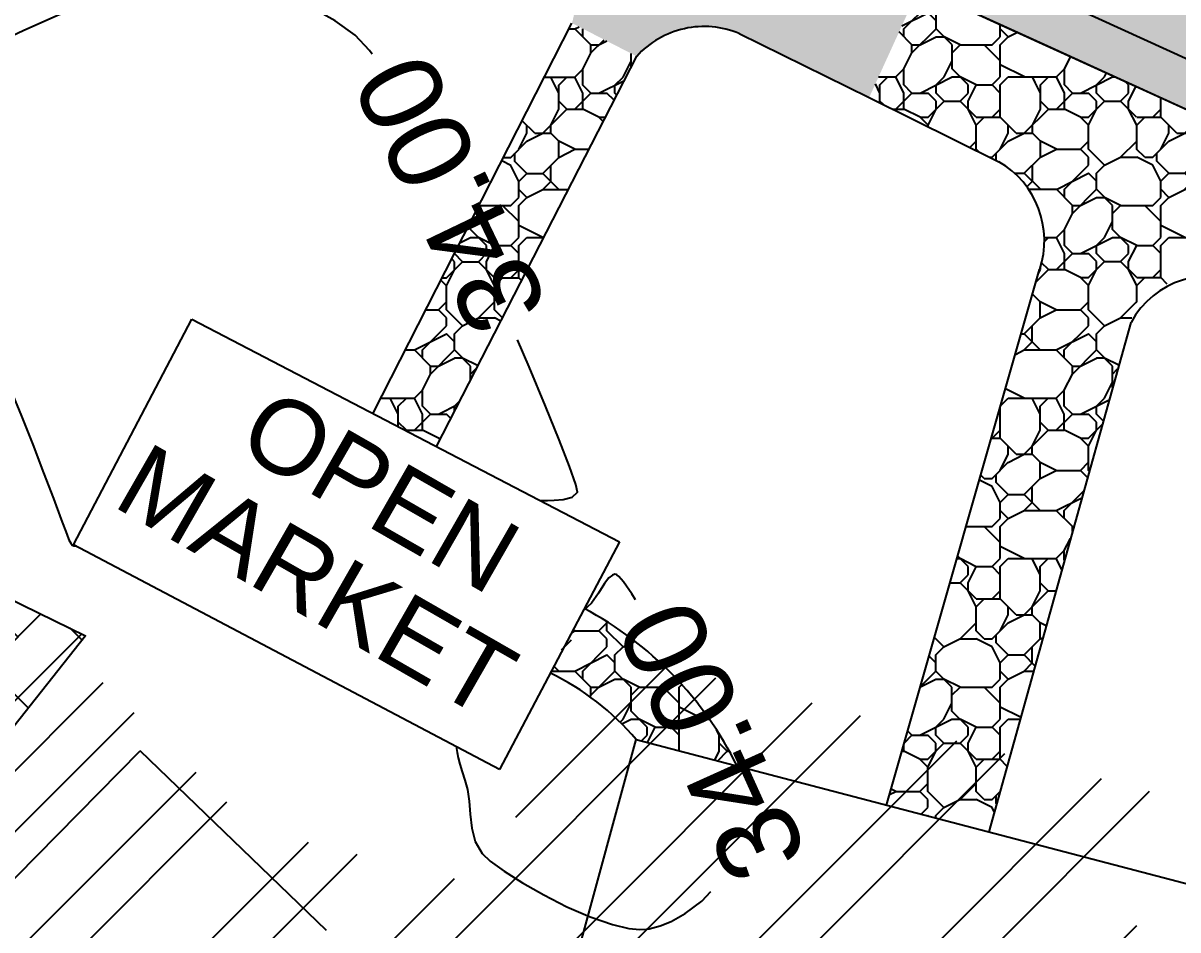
# Model space of a CAD drawing. Header units: millimetres. Extents: x 648844 to 649530, y 1246379 to 1246752.
# Drawn here: x 649150.7 to 649201.1, y 1246571.7 to 1246611.2 of the extents above; entities that cross this region are included whole.
import ezdxf

# ---------------------------------------------------------------- set-up
doc = ezdxf.new("R2010")
doc.units = ezdxf.units.MM
doc.header["$LTSCALE"] = 20
doc.header["$MEASUREMENT"] = 0
doc.layers.get('0').update_dxf_attribs({"linetype": 'CONTINUOUS'})
for name, color, linetype in [('acera', 8, 'CONTINUOUS'), ('BOULEVARD', 3, 'CONTINUOUS'), ('CASAS', 4, 'CONTINUOUS'), ('CONT-MNR2', 9, 'CONTINUOUS'), ('P30', 2, 'CONTINUOUS'), ('TEXTO', 3, 'CONTINUOUS')]:
    doc.layers.add(name, color=color, linetype=linetype)
doc.styles.add('MINIMO', font='arial.ttf', dxfattribs={"height": 3.6})
pattern_1 = [(0, (2687.656, -252.1344), (7, 7), [2.1, -2.45, 0.35, -2.1]), (0, (2690.456, -250.7344), (7, 7), [0.35, -1.75, 1.4, -3.5]), (0, (2691.506, -250.3844), (7, 7), [0.35, -6.65]), (0, (2688.356, -250.0344), (7, 7), [1.4, -5.6]), (0, (2687.656, -249.3344), (7, 7), [0.7, -6.3]), (0, (2692.556, -248.6344), (7, 7), [0.7, -0.35, 0.35, -5.6]), (0, (2689.756, -248.2844), (7, 7), [1.05, -5.95]), (0, (2688.006, -247.5844), (7, 7), [0.7, -6.3]), (0, (2690.806, -246.8844), (7, 7), [0.35, -2.1, 1.05, -3.5]), (0, (2689.406, -246.5344), (7, 7), [0.7, -6.3]), (0, (2691.856, -246.1844), (7, 7), [0.7, -6.3]), (0, (2690.456, -245.8344), (7, 7), [0.7, -6.3]), (0, (2693.256, -245.4844), (7, 7), [0.7, -6.3]), (90, (2687.306, -252.1344), (-7, 7), [1.4, -0.35, 0.7, -2.8, 1.4, -0.35]), (90, (2687.656, -247.5844), (-7, 7), [0.35, -6.65]), (90, (2688.706, -249.6844), (-7, 7), [0.7, -1.4, 0.35, -4.55]), (90, (2689.056, -248.6344), (-7, 7), [0.7, -1.4, 1.05, -3.85]), (90, (2690.106, -250.3844), (-7, 7), [0.35, -3.5, 0.7, -0.35, 0.7, -1.4]), (90, (2690.456, -251.0844), (-7, 7), [0.35, -6.65]), (90, (2691.156, -248.9844), (-7, 7), [0.35, -0.35, 1.05, -5.25]), (90, (2691.506, -250.0344), (-7, 7), [0.7, -2.8, 0.35, -0.35, 0.35, -2.45]), (90, (2692.206, -251.7844), (-7, 7), [1.05, -5.95]), (90, (2692.906, -246.5344), (-7, 7), [0.35, -0.35, 0.35, -5.95]), (90, (2693.256, -248.2844), (-7, 7), [1.05, -5.95]), (90, (2694.131, -248.8094), (-7, 7), [0.35, -6.65]), (45, (2689.756, -252.1344), (8e-16, 7), [0.49497, -9.404524937]), (45, (2689.056, -245.4844), (8e-16, 7), [0.49497, -1.48491, 1.48491, -6.434704937]), (45, (2689.756, -246.5344), (8e-16, 7), [0.98994, -2.4748738, 0.49497, -5.939711137]), (45, (2691.156, -246.8844), (8e-16, 7), [0.98994, -3.464825, 0.49497, -4.949759937]), (45, (2688.356, -250.0344), (8e-16, 7), [0.49497, -9.404524937]), (45, (2690.106, -250.0344), (8e-16, 7), [1.484924, -8.414570937]), (45, (2691.506, -249.3344), (8e-16, 7), [0.49497, -2.969848, 0.49497, -5.939706937]), (45, (2692.556, -248.6344), (8e-16, 7), [0.98994, -8.909554937]), (45, (2693.956, -248.6344), (8e-16, 7), [0.98994, -8.909554937]), (45, (2693.956, -250.7344), (8e-16, 7), [0.49497, -9.404524937]), (45, (2693.256, -247.2344), (8e-16, 7), [0.49497, -9.404524937]), (45, (2692.556, -246.1844), (8e-16, 7), [0.49497, -9.404524937]), (45, (2693.956, -245.4844), (8e-16, 7), [0.49497, -9.404524937]), (45, (2687.306, -245.4844), (8e-16, 7), [0.49497, -9.404524937]), (45, (2690.806, -248.2844), (8e-16, 7), [0.49497, -9.404524937]), (45, (2691.506, -245.4844), (8e-16, 7), [0.49497, -3.464825, 0.49497, -5.444729937]), (45, (2688.356, -249.3344), (8e-16, 7), [0.98994, -8.909554937]), (45, (2688.356, -247.5844), (8e-16, 7), [1.48491, -8.414584937]), (135, (2687.656, -249.3344), (-7, 8e-16), [0.74249, -9.157004937]), (135, (2691.506, -249.6844), (-7, 8e-16), [0.49497, -9.404524937]), (135, (2693.606, -248.6344), (-7, 8e-16), [0.49497, -9.404524937]), (135, (2691.156, -247.2344), (-7, 8e-16), [0.49497, -9.404524937]), (135, (2691.506, -246.1844), (-7, 8e-16), [0.49497, -9.404524937]), (135, (2690.456, -245.8344), (-7, 8e-16), [0.49497, -9.404524937]), (135, (2691.856, -246.1844), (-7, 8e-16), [0.49497, -9.404524937]), (135, (2687.656, -250.3844), (-7, 8e-16), [0.49497, -9.404524937]), (135, (2689.056, -247.9344), (-7, 8e-16), [0.49497, -9.404524937]), (135, (2689.056, -250.0344), (-7, 8e-16), [0.98994, -8.909554937]), (135, (2690.456, -250.7344), (-7, 8e-16), [0.98994, -8.909554937]), (135, (2693.256, -246.8844), (-7, 8e-16), [0.98994, -8.909554937]), (135, (2691.156, -248.6344), (-7, 8e-16), [0.49497, -9.404524937]), (135, (2692.206, -250.7344), (-7, 8e-16), [0.98994, -5.939696, 0.49497, -2.474888937]), (135, (2688.006, -247.5844), (-7, 8e-16), [0.98994, -1.9798989, 0.98994, -5.939716037]), (135, (2687.306, -251.4344), (-7, 8e-16), [0.9898, -2.4752, 0.9898, -2.4752, 0.4949, -2.474594937]), (26.56505118, (2689.7562, -250.0344), (7, 4e-10), [1.5652, -0.7826, 0.7826, -12.522075839]), (26.56505118, (2690.8062, -245.8344), (7, 4e-10), [1.5652, -14.08727584]), (26.56505118, (2690.8062, -250.7344), (7, 4e-10), [0.7826, -14.86987584]), (26.56505118, (2687.6562, -250.3844), (7, 4e-10), [0.7826, -14.86987584]), (26.56505118, (2689.0562, -248.6344), (7, 4e-10), [0.7826, -14.86987584]), (26.56505118, (2687.6562, -247.9344), (7, 4e-10), [0.7826, -14.86987584]), (63.43494882, (2688.7062, -247.2344), (4e-10, 7), [0.7826, -14.86987584]), (63.43494882, (2691.1562, -247.2344), (4e-10, 7), [0.7826, -14.86987584]), (63.43494882, (2691.8562, -252.1344), (4e-10, 7), [0.7826, -14.86987584]), (63.43494882, (2687.3062, -248.2844), (4e-10, 7), [0.7826, -14.86987584]), (63.43494882, (2690.1062, -251.7844), (4e-10, 7), [0.7826, -5.4782, 0.7826, -8.609075839]), (116.56505118, (2689.0562, -245.8344), (-4e-10, 7), [0.7826, -14.86987584]), (116.56505118, (2693.2562, -247.2344), (-4e-10, 7), [0.7826, -14.86987584]), (116.56505118, (2690.1062, -245.8344), (-4e-10, 7), [0.7826, -14.86987584]), (116.56505118, (2687.3062, -249.6844), (-4e-10, 7), [0.7826, -14.86987584]), (153.43494882, (2692.5562, -250.7344), (-7, 4e-10), [0.7826, -14.86987584]), (153.43494882, (2693.9562, -248.9844), (-7, 4e-10), [0.7826, -14.86987584]), (153.43494882, (2689.7562, -248.2844), (-7, 4e-10), [0.7826, -14.86987584]), (153.43494882, (2690.8062, -246.8844), (-7, 4e-10), [0.7826, -14.86987584]), (153.43494882, (2693.2562, -245.4844), (-7, 4e-10), [0.7826, -14.86987584]), (153.43494882, (2688.3562, -252.1344), (-7, 4e-10), [1.1739, -14.47857584])]

# ---------------------------------------------------------------- blocks, each defined once
blk = doc.blocks.new('*U3730')
at = {"layer": 'CONT-MNR2', "elevation": 34, "flags": 128}
for points in [[(646478.607, 1246862), (646478.493, 1246862.165), (646477.871, 1246862.829), (646476.99, 1246863.453), (646476.075, 1246863.959), (646475.126, 1246864.357), (646474.144, 1246864.653), (646473.13, 1246864.856), (646472.084, 1246864.973), (646471.008, 1246865.011), (646469.901, 1246864.98), (646468.765, 1246864.886), (646467.692, 1246864.673), (646466.398, 1246864.266), (646464.951, 1246863.707), (646463.416, 1246863.038), (646461.861, 1246862.302), (646460.352, 1246861.542), (646458.956, 1246860.801), (646457.74, 1246860.12), (646456.77, 1246859.543), (646456.216, 1246859.185), (646455.952, 1246858.991), (646455.857, 1246858.902), (646455.835, 1246858.871), (646455.803, 1246858.797), (646455.764, 1246858.644), (646455.758, 1246858.406), (646455.83, 1246858.071), (646456.003, 1246857.628), (646456.211, 1246857.165), (646456.403, 1246856.807), (646456.724, 1246856.298), (646457.144, 1246855.677), (646457.63, 1246854.98), (646458.152, 1246854.248), (646458.678, 1246853.517), (646459.176, 1246852.827), (646459.635, 1246852.221), (646460.066, 1246851.694), (646460.476, 1246851.213), (646460.872, 1246850.743), (646461.261, 1246850.25), (646461.648, 1246849.7), (646462.041, 1246849.058), (646462.399, 1246848.349), (646462.832, 1246847.37), (646463.31, 1246846.215), (646463.802, 1246844.977), (646464.277, 1246843.749), (646464.703, 1246842.626), (646465.05, 1246841.701), (646465.286, 1246841.067), (646465.38, 1246840.818), (646465.463, 1246840.678), (646465.522, 1246840.591), (646465.595, 1246840.554), (646465.666, 1246840.556)], [(646485.954, 1246842.529), (646486.052, 1246842.531), (646486.252, 1246842.534), (646486.553, 1246842.544), (646486.934, 1246842.579), (646487.328, 1246842.687), (646487.563, 1246842.899), (646487.491, 1246843.229), (646487.218, 1246844.012), (646486.769, 1246845.177), (646486.172, 1246846.653), (646485.453, 1246848.369), (646484.945, 1246849.544)]]:
    blk.add_lwpolyline(points, dxfattribs=at)
at = {"layer": 'CONT-MNR2', "color": 3, "insert": (646482.034, 1246855.896, 34), "char_height": 3.6, "attachment_point": 5, "rotation": 115.6511, "style": 'MINIMO'}
blk.add_mtext('{34.00}', dxfattribs=at)
blk = doc.blocks.new('*U3731')
at = {"layer": 'CONT-MNR2', "elevation": 34, "flags": 128}
for points in [[(646490.092, 1246838.201), (646489.929, 1246838.461), (646489.566, 1246838.984), (646489.37, 1246839.223), (646489.281, 1246839.301), (646489.25, 1246839.314), (646489.194, 1246839.316), (646489.087, 1246839.286), (646488.935, 1246839.168), (646488.739, 1246838.909), (646488.482, 1246838.492), (646488.182, 1246838.065), (646487.809, 1246837.728)], [(646482.267, 1246831.805), (646482.281, 1246831.716), (646482.31, 1246831.547), (646482.36, 1246831.315), (646482.435, 1246831.033), (646482.539, 1246830.696), (646482.649, 1246830.342), (646482.76, 1246829.931), (646482.836, 1246829.429), (646482.879, 1246828.853), (646482.949, 1246828.251), (646483.103, 1246827.666), (646483.401, 1246827.144), (646483.761, 1246826.811), (646484.367, 1246826.369), (646485.163, 1246825.862), (646486.091, 1246825.332), (646487.093, 1246824.823), (646488.112, 1246824.378), (646489.09, 1246824.04), (646489.804, 1246823.877), (646490.28, 1246823.831), (646490.563, 1246823.843), (646490.692, 1246823.862), (646490.853, 1246823.896), (646491.174, 1246823.988), (646491.651, 1246824.178), (646492.268, 1246824.52), (646492.988, 1246825.068), (646493.388, 1246825.481)]]:
    blk.add_lwpolyline(points, dxfattribs=at)
at = {"layer": 'CONT-MNR2', "color": 3, "insert": (646493.449, 1246832.052, 34), "char_height": 3.6, "attachment_point": 5, "rotation": 114.2941, "style": 'MINIMO'}
blk.add_mtext('{34.00}', dxfattribs=at)

msp = doc.modelspace()

# ---------------------------------------------------------------- hatches: boundary and pattern name
h = msp.add_hatch()
h.set_pattern_fill('ANSI38', color=3, scale=15, style=0)
h.set_pattern_definition([(45, (-526.4316, -3378.3679), (-1.3258252147, 1.3258252147), []), (135, (-526.4316, -3378.3679), (-3.9774756442, 1.3258252147), [4.6875, -2.8125])])
h.paths.add_polyline_path([(649074.645, 1246583.564), (649094.243, 1246613.456), (649153.413, 1246584.501), (649133.486, 1246559.317), (649131.764, 1246538.992), (649068.283, 1246574.182)])
h.paths.add_polyline_path([(649079.063, 1246573.737), (649108.559, 1246573.737), (649108.559, 1246579.229), (649079.063, 1246579.229)], flags=24)
h = msp.add_hatch()
h.set_pattern_fill('ANSI32', color=6, scale=15, style=0)
h.set_pattern_definition([(45, (-529.555, -3373.943), (-3.977475644, 3.977475644), []), (45, (-526.9034, -3373.943), (-3.977475644, 3.977475644), [])])
h.paths.add_polyline_path([(649171.327, 1246573.472), (649160.805, 1246576.08), (649152.677, 1246583.909), (649134.641, 1246565.627), (649160.21, 1246540.921), (649192.576, 1246532.896), (649226.748, 1246542.762), (649219.331, 1246567.384), (649208.487, 1246564.259), (649197.963, 1246566.868), (649200.742, 1246577.48), (649174.313, 1246584.402)])
h.paths.add_polyline_path([(649166.484, 1246552.692), (649195.989, 1246552.692), (649195.989, 1246558.209), (649166.484, 1246558.209)], flags=24)
at = {"layer": 'acera', "true_color": 0xffe8d1}
h = msp.add_hatch(dxfattribs=at)
h.set_pattern_fill('PETRA11', color=254, scale=7, style=0, pattern_type=2)
h.set_pattern_definition(pattern_1)
h.paths.add_polyline_path([(649183.631, 1246615.957), (649179.533, 1246610.977, -0.154779), (649181.928, 1246610.765), (649187.59, 1246607.969), (649189.783, 1246612.775)])
h.paths.add_polyline_path([(649183.631, 1246615.957), (649177.469, 1246619.146), (649174.531, 1246613.468, -0.171801), (649174.628, 1246611.22), (649177.454, 1246609.771, -0.154779), (649179.533, 1246610.977)])
h.paths.add_polyline_path([(649166.064, 1246625.039), (649163.171, 1246620.027), (649173.04, 1246615.154, -0.171801), (649174.531, 1246613.468), (649177.469, 1246619.146)])
h.paths.add_polyline_path([(649151.984, 1246632.263), (649151.984, 1246628.71), (649156.368, 1246626.671), (649159.434, 1246628.441)])
h.paths.add_polyline_path([(649151.984, 1246628.71), (649151.984, 1246625.157, -0.096589), (649153.302, 1246624.9), (649156.368, 1246626.671)])
h.paths.add_polyline_path([(649159.434, 1246628.441), (649153.302, 1246624.9), (649163.171, 1246620.027), (649166.064, 1246625.039)])
h.paths.add_polyline_path([(649135.198, 1246646.601, -0.076952), (649132.27, 1246650.371), (649125.433, 1246646.575), (649144.453, 1246629.446, -0.355653), (649145.859, 1246624.269), (649148.37, 1246622.567), (649149.127, 1246623.684, -0.242707), (649151.984, 1246625.157), (649151.984, 1246632.263), (649150.445, 1246633.053, -0.070806), (649146.855, 1246635.591)])
h.paths.add_polyline_path([(649123.568, 1246669.26, -0.076304), (649122.273, 1246673.813), (649121.82, 1246677.427, 0.30467), (649118.598, 1246681.128), (649114.921, 1246682.575), (649114.921, 1246670.832), (649125.433, 1246646.575), (649132.27, 1246650.371, -0.019327), (649131.726, 1246651.446)])
h = msp.add_hatch(dxfattribs=at)
h.set_pattern_fill('PETRA11', color=254, scale=7, style=0, pattern_type=2)
h.set_pattern_definition(pattern_1)
edge = h.paths.add_edge_path()
edge.add_line((649189.794, 1246612.769), (649195.525, 1246610.154))
edge.add_line((649193.253, 1246605.173), (649195.525, 1246610.154))
edge.add_line((649187.59, 1246607.969), (649193.253, 1246605.173))
edge.add_line((649187.59, 1246607.969), (649189.782, 1246612.774))
h = msp.add_hatch(dxfattribs=at)
h.set_pattern_fill('PETRA11', color=254, scale=7, style=0, pattern_type=2)
h.set_pattern_definition(pattern_1)
edge = h.paths.add_edge_path()
edge.add_line((649195.525, 1246610.154), (649202.31, 1246607.059))
edge.add_line((649202.31, 1246607.059), (649204.159, 1246599.787))
edge.add_arc((649202.31, 1246595.343), 4.813, 67.4168, 129.5787)
edge.add_line((649199.244, 1246599.053), (649195.03, 1246600.473))
edge.add_arc((649191.258, 1246601.732), 3.977, 341.5445, 419.8932)
edge.add_line((649193.253, 1246605.173), (649195.525, 1246610.154))
at = {"layer": 'BOULEVARD'}
h = msp.add_hatch(dxfattribs=at)
h.set_pattern_fill('AR-SAND', color=52, scale=2, style=0)
h.set_pattern_definition([(37.5, (2687.3062, -252.1344), (-0.125986716, 3.853647538), [0, -3.04, 0, -3.4, 0, -3.25]), (7.5, (2687.306, -252.1344), (3.53955341, 5.64429213), [0, -1.64, 0, -2.74, 0, -1.05]), (327.5, (2684.8462, -252.1344), (6.2282837235, 0.011318107), [0, -1, 0, -3.6, 0, -4.7]), (317.5, (2684.846, -252.1344), (6.01225321, 1.75535113), [0, -0.5, 0, -2.36, 0, -2.7])])
h.paths.add_polyline_path([(649079.188, 1246707.917), (649061.829, 1246705.394), (649102.965, 1246689.356), (649124.632, 1246689.276, -0.99815), (649126.432, 1246689.273, -0.271808), (649125.971, 1246688.487), (649127.106, 1246686.453), (649126.781, 1246689.049, 0.30467), (649119.898, 1246696.956)])
h.paths.add_polyline_path([(649187.055, 1246627.732, -0.811707), (649185.331, 1246628.095, -0.156233), (649185.499, 1246628.617), (649170.206, 1246639.533), (649152.728, 1246648.502, -0.070806), (649150.289, 1246650.226), (649138.632, 1246661.236, -0.096422), (649136.272, 1246664.528), (649128.114, 1246682.342, -0.076304), (649127.234, 1246685.436), (649127.106, 1246686.453), (649125.971, 1246688.487, -0.573794), (649124.632, 1246689.276), (649102.965, 1246689.356), (649119.118, 1246683.059, -0.30467), (649123.804, 1246677.676), (649124.257, 1246674.063, 0.076304), (649125.387, 1246670.093), (649133.545, 1246652.279, 0.096422), (649136.572, 1246648.055), (649148.229, 1246637.045, 0.070806), (649151.358, 1246634.832), (649168.87, 1246625.847), (649190.669, 1246614.568), (649208.474, 1246606.446, 0.066602), (649211.925, 1246605.397), (649234.574, 1246601.696, 0.033209), (649236.37, 1246601.524), (649255.522, 1246600.965, -0.079988), (649257.521, 1246600.583), (649263.981, 1246598.236, 0.121776), (649268.085, 1246597.799), (649280.824, 1246599.546, 0.188278), (649286.288, 1246602.591), (649287.892, 1246604.534), (649227.95, 1246610.063, -0.955037), (649226.154, 1246610.146, -0.103931), (649226.23, 1246610.508)])
h.paths.add_polyline_path([(649317.791, 1246619.424), (649315.874, 1246618.488, -0.341414), (649309.167, 1246619.873), (649305.68, 1246623.936, 0.12513), (649303.906, 1246625.183), (649301.674, 1246626.033, 0.194606), (649298.374, 1246625.965), (649290.437, 1246622.561, 0.11946), (649288.777, 1246621.319), (649283.974, 1246615.501, -0.188278), (649280.417, 1246613.518), (649267.678, 1246611.771, -0.121776), (649265.005, 1246612.056), (649258.545, 1246614.403, 0.079988), (649255.61, 1246614.964), (649236.457, 1246615.523, -0.033209), (649235.057, 1246615.657), (649212.409, 1246619.358, -0.066602), (649209.719, 1246620.175), (649191.981, 1246628.267), (649170.244, 1246639.514), (649170.206, 1246639.533), (649185.499, 1246628.617, -0.729756), (649187.131, 1246628.095, -0.103931), (649187.055, 1246627.732), (649226.23, 1246610.508, -0.811707), (649227.954, 1246610.146, -0.022999), (649227.95, 1246610.063), (649287.892, 1246604.534), (649291.091, 1246608.409, -0.11946), (649291.619, 1246608.804), (649299.557, 1246612.208, -0.194606), (649300.606, 1246612.23), (649302.839, 1246611.38, -0.12513), (649303.404, 1246610.983), (649306.89, 1246606.92, 0.341414), (649317.191, 1246604.792), (649320.025, 1246606.176)])
h.paths.add_polyline_path([(649347.663, 1246622.693), (649335.302, 1246624.663, 0.098628), (649331.633, 1246624.522), (649325.955, 1246623.161, 0.054854), (649324.02, 1246622.466), (649317.791, 1246619.424), (649320.025, 1246606.176), (649325.336, 1246608.771, -0.054854), (649326.654, 1246609.244), (649332.332, 1246610.604, -0.098628), (649334.83, 1246610.701), (649350.119, 1246608.571), (649349.924, 1246609.284)])
edge = h.paths.add_edge_path()
edge.add_line((649068.503, 1246711.403), (649120.056, 1246697.522))
edge.add_arc((649117.456, 1246687.866), 10, 7.1525, 74.9301, ccw=False)
edge.add_line((649127.378, 1246689.111), (649127.832, 1246685.497))
edge.add_arc((649137.754, 1246686.742), 10, 187.1525, 204.6062)
edge.add_line((649128.662, 1246682.579), (649136.82, 1246664.765))
edge.add_arc((649145.912, 1246668.929), 10, 204.6062, 226.6364)
edge.add_line((649139.046, 1246661.659), (649150.703, 1246650.649))
edge.add_arc((649157.569, 1246657.919), 10, 226.6364, 242.837)
edge.add_line((649153.004, 1246649.022), (649170.521, 1246640.034))
edge.add_line((649170.521, 1246640.034), (649192.246, 1246628.793))
edge.add_line((649192.246, 1246628.793), (649209.97, 1246620.708))
edge.add_arc((649214.121, 1246629.806), 10, 245.4782, 260.7197)
edge.add_line((649212.508, 1246619.936), (649235.156, 1246616.236))
edge.add_arc((649236.769, 1246626.105), 10, 260.7197, 268.3279)
edge.add_line((649236.477, 1246616.109), (649255.629, 1246615.55))
edge.add_arc((649255.338, 1246605.554), 10, 70.035, 88.3279, ccw=False)
edge.add_line((649258.752, 1246614.953), (649265.212, 1246612.606))
edge.add_arc((649266.919, 1246617.306), 5, 250.035, 277.8072)
edge.add_line((649267.599, 1246612.352), (649280.337, 1246614.099))
edge.add_arc((649279.658, 1246619.053), 5, 277.8072, 320.4581)
edge.add_line((649283.514, 1246615.869), (649288.317, 1246621.687))
edge.add_arc((649292.173, 1246618.504), 5, 113.2091, 140.4581, ccw=False)
edge.add_line((649290.202, 1246623.099), (649298.14, 1246626.503))
edge.add_arc((649300.111, 1246621.908), 5, 69.1593, 113.2091, ccw=False)
edge.add_line((649301.89, 1246626.581), (649304.122, 1246625.731))
edge.add_arc((649302.343, 1246621.058), 5, 40.6299, 69.1593, ccw=False)
edge.add_line((649306.138, 1246624.314), (649309.624, 1246620.251))
edge.add_arc((649313.419, 1246623.506), 5, 220.6299, 296.0323)
edge.add_line((649315.613, 1246619.014), (649323.759, 1246622.992))
edge.add_arc((649328.147, 1246614.007), 10, 103.4732, 116.0323, ccw=False)
edge.add_line((649325.818, 1246623.732), (649331.495, 1246625.092))
edge.add_arc((649333.825, 1246615.367), 10, 80.9423, 103.4732, ccw=False)
edge.add_line((649335.399, 1246625.242), (649347.56, 1246623.304))
edge.add_line((649347.56, 1246623.304), (649346.507, 1246629.547))
edge.add_line((649346.507, 1246629.547), (649333.196, 1246631.669))
edge.add_line((649333.196, 1246631.669), (649322.707, 1246629.156))
edge.add_line((649322.707, 1246629.156), (649313.674, 1246624.744))
edge.add_line((649313.674, 1246624.744), (649308.87, 1246630.343))
edge.add_line((649308.87, 1246630.343), (649299.865, 1246633.771))
edge.add_line((649299.865, 1246633.771), (649285.387, 1246627.563))
edge.add_line((649285.387, 1246627.563), (649279.135, 1246619.99))
edge.add_line((649279.135, 1246619.99), (649267.028, 1246618.33))
edge.add_line((649267.028, 1246618.33), (649258.379, 1246621.472))
edge.add_line((649258.379, 1246621.472), (649236.386, 1246622.114))
edge.add_line((649236.386, 1246622.114), (649212.947, 1246625.944))
edge.add_line((649212.947, 1246625.944), (649194.871, 1246634.19))
edge.add_line((649194.871, 1246634.19), (649173.269, 1246645.367))
edge.add_line((649173.269, 1246645.367), (649155.236, 1246654.62))
edge.add_line((649155.236, 1246654.62), (649142.599, 1246666.555))
edge.add_line((649142.599, 1246666.555), (649133.861, 1246685.635))
edge.add_line((649133.861, 1246685.635), (649131.993, 1246700.521))
edge.add_line((649131.993, 1246700.521), (649108.677, 1246706.799))
edge.add_line((649108.677, 1246706.799), (649082.058, 1246713.373))
edge.add_line((649082.058, 1246713.373), (649068.503, 1246711.403))
h.paths.add_polyline_path([(649223.804, 1246612.02), (649231.856, 1246611.897), (649231.947, 1246617.874), (649223.896, 1246617.997)], flags=24)
h.paths.add_polyline_path([(649118.748, 1246690.348), (649126.798, 1246690.224), (649126.89, 1246696.197), (649118.839, 1246696.321)], flags=24)
h = msp.add_hatch(color=8, dxfattribs=at)
h.set_gradient(color1=(114, 113, 110), color2=(175, 174, 172), one_color=1, tint=0.68, name='INVSPHERICAL')
edge = h.paths.add_edge_path()
edge.add_line((649350.119, 1246608.571), (649334.83, 1246610.701))
edge.add_arc((649333.823, 1246604.38), 6.4, 80.9423, 103.4732)
edge.add_line((649332.332, 1246610.604), (649326.654, 1246609.244))
edge.add_arc((649328.145, 1246603.02), 6.4, 103.4732, 116.0323)
edge.add_line((649325.336, 1246608.771), (649317.191, 1246604.792))
edge.add_arc((649313.417, 1246612.52), 8.6, 220.6299, 296.0323, ccw=False)
edge.add_line((649306.89, 1246606.92), (649303.404, 1246610.983))
edge.add_arc((649302.341, 1246610.071), 1.4, 40.6299, 69.1593)
edge.add_line((649302.839, 1246611.38), (649300.606, 1246612.23))
edge.add_arc((649300.108, 1246610.921), 1.4, 69.1593, 113.2091)
edge.add_line((649299.557, 1246612.208), (649291.619, 1246608.804))
edge.add_arc((649292.171, 1246607.517), 1.4, 113.2091, 140.4581)
edge.add_line((649291.091, 1246608.409), (649286.288, 1246602.591))
edge.add_arc((649279.656, 1246608.066), 8.6, 277.8072, 320.4581, ccw=False)
edge.add_line((649280.824, 1246599.546), (649268.085, 1246597.799))
edge.add_arc((649266.917, 1246606.319), 8.6, 250.035, 277.8072, ccw=False)
edge.add_line((649263.981, 1246598.236), (649257.521, 1246600.583))
edge.add_arc((649255.335, 1246594.568), 6.4, 70.035, 88.3279)
edge.add_line((649255.522, 1246600.965), (649236.37, 1246601.524))
edge.add_arc((649236.767, 1246615.118), 13.6, 260.7197, 268.3279, ccw=False)
edge.add_line((649234.574, 1246601.696), (649211.925, 1246605.397))
edge.add_arc((649214.118, 1246618.819), 13.6, 245.4782, 260.7197, ccw=False)
edge.add_line((649208.474, 1246606.446), (649190.669, 1246614.568))
edge.add_line((649190.669, 1246614.568), (649168.87, 1246625.847))
edge.add_line((649168.87, 1246625.847), (649151.358, 1246634.832))
edge.add_arc((649157.567, 1246646.933), 13.6, 226.6364, 242.837, ccw=False)
edge.add_line((649148.229, 1246637.045), (649136.572, 1246648.055))
edge.add_arc((649145.91, 1246657.942), 13.6, 204.6062, 226.6364, ccw=False)
edge.add_line((649133.545, 1246652.279), (649125.387, 1246670.093))
edge.add_arc((649137.752, 1246675.756), 13.6, 187.1525, 204.6062, ccw=False)
edge.add_line((649124.257, 1246674.063), (649123.804, 1246677.676))
edge.add_arc((649117.454, 1246676.879), 6.4, 7.1525, 74.9301)
edge.add_line((649119.118, 1246683.059), (649061.829, 1246705.394))
edge.add_line((649061.829, 1246705.394), (649060.183, 1246704.127))
edge.add_line((649060.183, 1246704.127), (649118.598, 1246681.128))
edge.add_arc((649117.454, 1246676.879), 4.4, 7.1525, 74.9301, ccw=False)
edge.add_line((649121.82, 1246677.427), (649122.273, 1246673.813))
edge.add_arc((649137.752, 1246675.756), 15.6, 187.1525, 204.6062)
edge.add_line((649123.568, 1246669.26), (649131.726, 1246651.446))
edge.add_arc((649145.91, 1246657.942), 15.6, 204.6062, 226.6364)
edge.add_line((649135.198, 1246646.601), (649146.855, 1246635.591))
edge.add_arc((649157.567, 1246646.933), 15.6, 226.6364, 242.837)
edge.add_line((649150.445, 1246633.053), (649167.954, 1246624.069))
edge.add_line((649167.954, 1246624.069), (649189.794, 1246612.769))
edge.add_line((649189.794, 1246612.769), (649207.644, 1246604.626))
edge.add_arc((649214.118, 1246618.819), 15.6, 245.4782, 260.7197)
edge.add_line((649211.603, 1246603.423), (649234.251, 1246599.722))
edge.add_arc((649236.767, 1246615.118), 15.6, 260.7197, 268.3279)
edge.add_line((649236.312, 1246599.525), (649255.464, 1246598.966))
edge.add_arc((649255.335, 1246594.568), 4.4, 70.035, 88.3279, ccw=False)
edge.add_line((649256.838, 1246598.703), (649263.298, 1246596.356))
edge.add_arc((649266.917, 1246606.319), 10.6, 250.035, 277.8072)
edge.add_line((649268.357, 1246595.818), (649281.096, 1246597.564))
edge.add_arc((649279.656, 1246608.066), 10.6, 277.8072, 320.4581)
edge.add_line((649287.83, 1246601.317), (649292.541, 1246607.023))
edge.add_line((649292.541, 1246607.023), (649300.122, 1246610.274))
edge.add_line((649300.122, 1246610.274), (649301.985, 1246609.565))
edge.add_line((649301.985, 1246609.565), (649305.372, 1246605.617))
edge.add_arc((649313.417, 1246612.52), 10.6, 220.6299, 296.0323)
edge.add_line((649318.069, 1246602.995), (649326.214, 1246606.974))
edge.add_arc((649328.145, 1246603.02), 4.4, 103.4732, 116.0323, ccw=False)
edge.add_line((649327.12, 1246607.299), (649332.798, 1246608.659))
edge.add_arc((649333.823, 1246604.38), 4.4, 80.9423, 103.4732, ccw=False)
edge.add_line((649334.515, 1246608.725), (649350.687, 1246606.49))
edge.add_line((649350.687, 1246606.49), (649350.119, 1246608.571))

# ---------------------------------------------------------------- linework, layer by layer
for p in [(649137.764, 1246561.202), (649163.928, 1246571.655)]:
    msp.add_line(p, (649155.8, 1246579.483))
at = {"color": 7}
msp.add_lwpolyline([(649074.645, 1246583.564), (649094.243, 1246613.456), (649153.413, 1246584.501), (649133.486, 1246559.317), (649131.764, 1246538.992), (649068.283, 1246574.182), (649074.645, 1246583.564)], dxfattribs=at)
at = {"layer": 'acera', "color": 7}
for p, q in [((649189.794, 1246612.769), (649195.525, 1246610.154)), ((649181.928, 1246610.765), (649187.59, 1246607.969)), ((649195.525, 1246610.154), (649202.31, 1246607.059)), ((649187.59, 1246607.969), (649193.253, 1246605.173)), ((649174.451, 1246569.047), (649177.436, 1246579.977)), ((649177.436, 1246579.977), (649203.866, 1246573.055))]:
    msp.add_line(p, q, dxfattribs=at)
at = {"layer": 'acera', "color": 9}
for p, q in [((649165.953, 1246594.212), (649174.628, 1246611.22)), ((649168.727, 1246592.755), (649177.454, 1246609.771)), ((649175.106, 1246609.215), (649175.456, 1246609.915)), ((649174.756, 1246608.866), (649175.106, 1246609.216)), ((649175.106, 1246608.516), (649175.106, 1246609.216)), ((649173.428, 1246608.866), (649174.756, 1246608.866)), ((649174.056, 1246608.166), (649173.706, 1246608.866)), ((649174.056, 1246608.516), (649174.406, 1246608.866)), ((649175.106, 1246608.166), (649174.756, 1246608.866)), ((649174.056, 1246607.466), (649174.056, 1246608.516)), ((649174.756, 1246607.466), (649175.456, 1246608.166)), ((649175.456, 1246608.166), (649175.106, 1246608.516)), ((649175.106, 1246607.466), (649175.106, 1246608.166)), ((649175.456, 1246608.166), (649176.156, 1246608.166)), ((649176.47, 1246607.852), (649176.156, 1246608.166)), ((649176.506, 1246608.166), (649176.506, 1246608.516)), ((649176.588, 1246608.084), (649176.506, 1246608.166)), ((649174.406, 1246607.466), (649174.056, 1246607.816)), ((649173.356, 1246606.416), (649174.406, 1246607.466)), ((649173.706, 1246606.765), (649174.056, 1246607.465)), ((649174.406, 1246607.466), (649175.106, 1246607.466)), ((649175.807, 1246607.115), (649175.107, 1246607.465)), ((649173.006, 1246606.416), (649172.458, 1246606.964)), ((649172.656, 1246606.416), (649172.656, 1246606.766)), ((649173.706, 1246606.416), (649173.706, 1246606.766)), ((649175.806, 1246607.116), (649176.092, 1246607.116)), ((649175.995, 1246606.927), (649175.806, 1246607.116)), ((649172.306, 1246605.715), (649172.656, 1246606.415)), ((649172.656, 1246606.065), (649173.356, 1246606.415)), ((649173.006, 1246606.416), (649173.706, 1246606.416)), ((649174.056, 1246606.066), (649173.706, 1246606.416)), ((649171.956, 1246605.366), (649172.656, 1246606.066)), ((649174.056, 1246605.366), (649174.056, 1246606.066)), ((649174.056, 1246605.365), (649174.756, 1246605.715)), ((649174.757, 1246605.715), (649174.057, 1246606.065)), ((649174.756, 1246605.716), (649175.374, 1246605.716)), ((649171.957, 1246605.015), (649171.564, 1246605.212)), ((649171.642, 1246605.366), (649171.956, 1246605.366)), ((649172.131, 1246605.191), (649172.131, 1246605.541)), ((649172.656, 1246604.666), (649172.131, 1246605.191)), ((649173.356, 1246604.666), (649174.056, 1246605.366)), ((649172.306, 1246604.316), (649171.956, 1246605.016)), ((649172.306, 1246604.316), (649172.656, 1246604.666)), ((649172.656, 1246604.666), (649173.356, 1246604.666)), ((649174.056, 1246603.966), (649173.356, 1246604.666)), ((649173.706, 1246604.316), (649173.706, 1246605.016)), ((649172.306, 1246603.616), (649172.306, 1246604.316)), ((649173.356, 1246603.966), (649173.706, 1246604.316)), ((649171.956, 1246603.266), (649172.306, 1246603.616)), ((649172.656, 1246603.616), (649172.306, 1246603.966)), ((649172.306, 1246603.266), (649172.656, 1246603.616)), ((649172.656, 1246603.615), (649173.356, 1246603.965)), ((649173.356, 1246603.966), (649174.476, 1246603.966)), ((649170.571, 1246603.266), (649171.956, 1246603.266)), ((649172.306, 1246602.566), (649171.606, 1246603.266)), ((649172.306, 1246601.866), (649172.306, 1246603.266)), ((649170.206, 1246602.216), (649170.206, 1246602.55)), ((649170.906, 1246601.516), (649170.206, 1246602.216)), ((649173.357, 1246601.865), (649172.307, 1246602.39)), ((649169.738, 1246601.631), (649170.206, 1246601.865)), ((649170.206, 1246601.866), (649170.556, 1246601.866)), ((649171.257, 1246601.515), (649170.557, 1246601.865)), ((649171.956, 1246601.516), (649172.306, 1246601.866)), ((649172.306, 1246601.516), (649172.656, 1246601.866)), ((649172.656, 1246601.866), (649173.399, 1246601.866)), ((649169.506, 1246601.166), (649169.506, 1246601.178)), ((649169.856, 1246600.816), (649169.506, 1246601.166)), ((649170.556, 1246600.816), (649170.906, 1246601.166)), ((649170.906, 1246601.166), (649170.906, 1246601.516)), ((649170.906, 1246600.815), (649171.256, 1246601.515)), ((649171.256, 1246601.516), (649171.956, 1246601.516)), ((649172.306, 1246601.166), (649171.956, 1246601.516)), ((649172.306, 1246600.116), (649172.306, 1246601.516)), ((649169.156, 1246600.116), (649169.856, 1246600.816)), ((649169.506, 1246600.816), (649169.384, 1246600.938)), ((649169.506, 1246600.466), (649169.506, 1246600.816)), ((649169.856, 1246600.816), (649170.556, 1246600.816)), ((649171.256, 1246600.116), (649170.556, 1246600.816)), ((649170.906, 1246600.466), (649170.906, 1246600.816)), ((649168.964, 1246600.116), (649169.156, 1246600.116)), ((649169.156, 1246599.765), (649169.506, 1246600.465)), ((649171.256, 1246599.766), (649170.906, 1246600.466)), ((649171.256, 1246600.116), (649172.306, 1246600.116)), ((649171.256, 1246599.766), (649171.606, 1246600.116)), ((649171.956, 1246600.116), (649172.306, 1246600.466)), ((649172.436, 1246599.986), (649172.306, 1246600.116)), ((649188.35, 1246577.118), (649195.03, 1246600.473)), ((649169.156, 1246599.766), (649168.911, 1246600.011)), ((649169.156, 1246598.716), (649169.156, 1246599.766)), ((649171.256, 1246598.716), (649171.256, 1246599.766)), ((649168.25, 1246598.716), (649168.806, 1246598.716)), ((649168.806, 1246598.716), (649169.156, 1246599.066)), ((649169.156, 1246598.366), (649168.806, 1246598.716)), ((649169.856, 1246598.016), (649169.156, 1246598.716)), ((649170.556, 1246598.366), (649171.256, 1246599.066)), ((649171.605, 1246598.367), (649171.256, 1246598.716)), ((649169.156, 1246598.016), (649169.156, 1246598.366)), ((649169.856, 1246598.015), (649170.555, 1246598.365)), ((649170.556, 1246598.366), (649171.256, 1246598.366)), ((649171.533, 1246598.227), (649171.257, 1246598.365)), ((649192.822, 1246575.952), (649199.015, 1246598.164)), ((649167.756, 1246596.965), (649169.156, 1246597.665)), ((649168.106, 1246596.966), (649169.156, 1246598.016)), ((649169.506, 1246597.316), (649169.156, 1246597.666)), ((649169.506, 1246597.666), (649169.856, 1246598.016)), ((649169.506, 1246596.966), (649169.506, 1246597.666)), ((649167.358, 1246596.966), (649167.756, 1246596.966)), ((649168.456, 1246596.266), (649167.756, 1246596.966)), ((649168.106, 1246596.616), (649168.106, 1246596.966)), ((649168.456, 1246595.916), (649169.506, 1246596.966)), ((649168.806, 1246596.265), (649169.506, 1246596.615)), ((649170.206, 1246596.266), (649169.506, 1246596.966)), ((649169.506, 1246596.616), (649169.856, 1246596.616)), ((649170.533, 1246596.277), (649169.857, 1246596.615)), ((649168.456, 1246596.266), (649168.806, 1246596.266)), ((649168.456, 1246595.916), (649168.456, 1246596.266)), ((649170.206, 1246595.639), (649170.206, 1246596.266)), ((649170.206, 1246595.916), (649170.497, 1246596.207)), ((649168.106, 1246595.215), (649168.456, 1246595.915)), ((649167.756, 1246594.866), (649168.106, 1246595.216)), ((649168.106, 1246594.516), (649168.106, 1246595.216)), ((649166.287, 1246594.866), (649167.756, 1246594.866)), ((649166.357, 1246594.865), (649166.301, 1246594.893)), ((649167.056, 1246594.166), (649166.706, 1246594.866)), ((649167.056, 1246594.516), (649167.406, 1246594.866)), ((649168.106, 1246594.166), (649167.756, 1246594.866)), ((649168.806, 1246594.165), (649169.673, 1246594.599)), ((649169.506, 1246594.516), (649169.761, 1246594.77)), ((649167.056, 1246593.626), (649167.056, 1246594.516)), ((649167.756, 1246593.466), (649168.456, 1246594.166)), ((649168.456, 1246594.166), (649168.106, 1246594.516)), ((649168.106, 1246593.466), (649168.106, 1246594.166)), ((649168.456, 1246594.166), (649169.156, 1246594.166)), ((649169.351, 1246593.971), (649169.156, 1246594.166)), ((649169.506, 1246594.274), (649169.506, 1246594.516)), ((649167.406, 1246593.466), (649167.056, 1246593.816)), ((649167.392, 1246593.451), (649167.406, 1246593.466)), ((649167.406, 1246593.466), (649168.106, 1246593.466)), ((649168.807, 1246593.115), (649168.107, 1246593.465)), ((649168.806, 1246593.116), (649168.912, 1246593.116)), ((649168.876, 1246593.046), (649168.806, 1246593.116)), ((649194.006, 1246592.416), (649193.306, 1246593.116)), ((649194.356, 1246592.416), (649195.406, 1246593.466)), ((649193.656, 1246592.416), (649193.656, 1246592.766)), ((649194.706, 1246592.416), (649194.706, 1246592.766)), ((649197.156, 1246591.716), (649197.156, 1246592.766)), ((649192.956, 1246591.366), (649193.656, 1246592.066)), ((649193.306, 1246591.715), (649193.656, 1246592.415)), ((649193.656, 1246592.065), (649194.356, 1246592.415)), ((649194.006, 1246592.416), (649194.706, 1246592.416)), ((649195.056, 1246592.066), (649194.706, 1246592.416)), ((649195.056, 1246591.366), (649195.056, 1246592.066)), ((649195.757, 1246591.715), (649195.057, 1246592.065)), ((649196.806, 1246591.716), (649197.156, 1246592.066)), ((649193.131, 1246591.191), (649193.131, 1246591.541)), ((649195.056, 1246591.365), (649195.756, 1246591.715)), ((649195.756, 1246591.716), (649196.806, 1246591.716)), ((649197.113, 1246591.409), (649196.806, 1246591.716)), ((649197.189, 1246591.683), (649197.156, 1246591.716)), ((649192.957, 1246591.015), (649192.404, 1246591.292)), ((649192.606, 1246591.366), (649192.466, 1246591.506)), ((649192.606, 1246591.366), (649192.956, 1246591.366)), ((649193.306, 1246590.316), (649192.956, 1246591.016)), ((649193.656, 1246590.666), (649193.131, 1246591.191)), ((649194.356, 1246590.666), (649195.056, 1246591.366)), ((649194.706, 1246590.316), (649194.706, 1246591.016)), ((649193.306, 1246590.316), (649193.656, 1246590.666)), ((649193.656, 1246590.666), (649194.356, 1246590.666)), ((649195.056, 1246589.966), (649194.356, 1246590.666)), ((649195.756, 1246589.965), (649196.865, 1246590.52)), ((649196.106, 1246589.966), (649196.943, 1246590.803)), ((649193.306, 1246589.616), (649193.306, 1246590.316)), ((649194.356, 1246589.966), (649194.706, 1246590.316)), ((649192.956, 1246589.266), (649193.306, 1246589.616)), ((649193.656, 1246589.616), (649193.306, 1246589.966)), ((649193.306, 1246589.266), (649193.656, 1246589.616)), ((649193.656, 1246589.615), (649194.356, 1246589.965)), ((649194.356, 1246589.966), (649195.756, 1246589.966)), ((649196.456, 1246589.266), (649195.756, 1246589.966)), ((649196.106, 1246589.616), (649196.106, 1246589.966)), ((649191.825, 1246589.266), (649192.956, 1246589.266)), ((649193.306, 1246588.566), (649192.606, 1246589.266)), ((649193.306, 1246587.866), (649193.306, 1246589.266)), ((649196.456, 1246589.266), (649196.515, 1246589.266)), ((649196.456, 1246589.055), (649196.456, 1246589.266)), ((649196.106, 1246588.215), (649196.368, 1246588.739)), ((649194.357, 1246587.865), (649193.307, 1246588.39)), ((649195.756, 1246587.866), (649196.106, 1246588.216)), ((649196.106, 1246587.8), (649196.106, 1246588.216)), ((649191.424, 1246587.866), (649191.556, 1246587.866)), ((649191.906, 1246587.516), (649191.454, 1246587.968)), ((649192.257, 1246587.515), (649191.557, 1246587.865)), ((649191.906, 1246587.166), (649191.906, 1246587.516)), ((649191.906, 1246586.815), (649192.256, 1246587.515)), ((649192.256, 1246587.516), (649192.956, 1246587.516)), ((649192.956, 1246587.516), (649193.306, 1246587.866)), ((649193.306, 1246587.166), (649192.956, 1246587.516)), ((649193.306, 1246587.516), (649193.656, 1246587.866)), ((649193.306, 1246586.116), (649193.306, 1246587.516)), ((649193.656, 1246587.866), (649195.756, 1246587.866)), ((649195.056, 1246587.166), (649194.706, 1246587.866)), ((649195.056, 1246587.516), (649195.406, 1246587.866)), ((649195.056, 1246586.466), (649195.056, 1246587.516)), ((649195.993, 1246587.393), (649195.756, 1246587.866)), ((649191.556, 1246586.816), (649191.906, 1246587.166)), ((649191.124, 1246586.816), (649191.556, 1246586.816)), ((649192.256, 1246586.116), (649191.556, 1246586.816)), ((649191.906, 1246586.466), (649191.906, 1246586.816)), ((649195.406, 1246586.466), (649195.056, 1246586.816)), ((649192.256, 1246585.766), (649191.906, 1246586.466)), ((649192.256, 1246586.116), (649193.306, 1246586.116)), ((649192.256, 1246585.766), (649192.606, 1246586.116)), ((649192.956, 1246586.116), (649193.306, 1246586.466)), ((649194.006, 1246585.416), (649193.306, 1246586.116)), ((649194.356, 1246585.416), (649195.406, 1246586.466)), ((649194.706, 1246585.765), (649195.056, 1246586.465)), ((649195.406, 1246586.466), (649195.734, 1246586.466)), ((649192.256, 1246584.716), (649192.256, 1246585.766)), ((649193.656, 1246585.416), (649193.656, 1246585.766)), ((649194.706, 1246585.416), (649194.706, 1246585.766)), ((649175.806, 1246584.716), (649176.156, 1246585.066)), ((649176.156, 1246584.716), (649176.156, 1246585.118)), ((649191.556, 1246584.366), (649192.256, 1246585.066)), ((649192.956, 1246584.366), (649193.656, 1246585.066)), ((649193.306, 1246584.715), (649193.656, 1246585.415)), ((649193.656, 1246585.065), (649194.356, 1246585.415)), ((649194.006, 1246585.416), (649194.706, 1246585.416)), ((649195.056, 1246585.066), (649194.706, 1246585.416)), ((649195.056, 1246584.366), (649195.056, 1246585.066)), ((649195.309, 1246584.939), (649195.057, 1246585.065)), ((649174.617, 1246584.646), (649174.756, 1246584.715)), ((649174.757, 1246584.715), (649174.675, 1246584.756)), ((649174.756, 1246584.716), (649175.806, 1246584.716)), ((649176.156, 1246584.366), (649175.806, 1246584.716)), ((649176.856, 1246584.016), (649176.156, 1246584.716)), ((649192.606, 1246584.366), (649192.256, 1246584.716)), ((649193.131, 1246584.191), (649193.131, 1246584.541)), ((649175.106, 1246582.966), (649176.156, 1246584.016)), ((649176.156, 1246584.016), (649176.156, 1246584.366)), ((649176.506, 1246583.666), (649176.856, 1246584.016)), ((649176.856, 1246584.015), (649177.369, 1246584.272)), ((649190.856, 1246584.016), (649190.442, 1246584.43)), ((649190.506, 1246583.666), (649190.856, 1246584.016)), ((649190.856, 1246584.015), (649191.555, 1246584.365)), ((649191.556, 1246584.366), (649192.256, 1246584.366)), ((649192.957, 1246584.015), (649192.257, 1246584.365)), ((649192.606, 1246584.366), (649192.956, 1246584.366)), ((649193.306, 1246583.316), (649192.956, 1246584.016)), ((649193.656, 1246583.666), (649193.131, 1246584.191)), ((649194.356, 1246583.666), (649195.056, 1246584.366)), ((649194.706, 1246583.316), (649194.706, 1246584.016)), ((649195.056, 1246584.365), (649195.164, 1246584.419)), ((649174.756, 1246582.965), (649176.156, 1246583.665)), ((649176.506, 1246583.316), (649176.156, 1246583.666)), ((649176.506, 1246582.966), (649176.506, 1246583.666)), ((649190.506, 1246583.316), (649190.208, 1246583.614)), ((649190.506, 1246582.966), (649190.506, 1246583.666)), ((649193.306, 1246583.316), (649193.656, 1246583.666)), ((649193.656, 1246583.666), (649194.356, 1246583.666)), ((649194.823, 1246583.198), (649194.356, 1246583.666)), ((649173.733, 1246582.966), (649174.756, 1246582.966)), ((649174.056, 1246582.966), (649173.845, 1246583.177)), ((649175.456, 1246582.266), (649174.756, 1246582.966)), ((649175.106, 1246582.616), (649175.106, 1246582.966)), ((649175.456, 1246581.916), (649176.506, 1246582.966)), ((649177.206, 1246582.266), (649176.506, 1246582.966)), ((649189.829, 1246582.288), (649190.506, 1246582.966)), ((649191.206, 1246582.266), (649190.506, 1246582.966)), ((649193.306, 1246582.616), (649193.306, 1246583.316)), ((649193.656, 1246582.616), (649193.306, 1246582.966)), ((649193.656, 1246582.615), (649194.356, 1246582.965)), ((649194.356, 1246582.966), (649194.706, 1246583.316)), ((649194.356, 1246582.966), (649194.758, 1246582.966)), ((649175.806, 1246582.265), (649176.506, 1246582.615)), ((649176.506, 1246582.616), (649176.856, 1246582.616)), ((649177.557, 1246582.265), (649176.857, 1246582.615)), ((649178.956, 1246582.266), (649179.25, 1246582.56)), ((649189.825, 1246582.275), (649190.506, 1246582.615)), ((649190.506, 1246582.616), (649190.856, 1246582.616)), ((649191.557, 1246582.265), (649190.857, 1246582.615)), ((649192.956, 1246582.266), (649193.306, 1246582.616)), ((649193.306, 1246582.266), (649193.656, 1246582.616)), ((649175.456, 1246582.266), (649175.806, 1246582.266)), ((649175.456, 1246581.916), (649175.456, 1246582.266)), ((649177.206, 1246581.216), (649177.206, 1246582.266)), ((649177.206, 1246581.916), (649177.556, 1246582.266)), ((649177.556, 1246582.266), (649178.956, 1246582.266)), ((649179.306, 1246581.566), (649178.606, 1246582.266)), ((649179.306, 1246582.266), (649179.418, 1246582.378)), ((649179.306, 1246580.866), (649179.306, 1246582.266)), ((649191.206, 1246581.216), (649191.206, 1246582.266)), ((649191.206, 1246581.916), (649191.556, 1246582.266)), ((649191.556, 1246582.266), (649192.956, 1246582.266)), ((649193.306, 1246581.566), (649192.606, 1246582.266)), ((649193.306, 1246580.866), (649193.306, 1246582.266)), ((649175.418, 1246581.84), (649175.456, 1246581.915)), ((649176.856, 1246580.865), (649177.206, 1246581.565)), ((649190.856, 1246580.865), (649191.206, 1246581.565)), ((649177.906, 1246580.516), (649177.206, 1246581.216)), ((649180.357, 1246580.865), (649179.307, 1246581.39)), ((649191.906, 1246580.516), (649191.206, 1246581.216)), ((649194.195, 1246580.946), (649193.307, 1246581.39)), ((649176.727, 1246580.736), (649176.856, 1246580.866)), ((649176.801, 1246580.663), (649177.206, 1246580.865)), ((649177.206, 1246580.866), (649177.556, 1246580.866)), ((649178.257, 1246580.515), (649177.557, 1246580.865)), ((649177.906, 1246580.166), (649177.906, 1246580.516)), ((649177.923, 1246579.849), (649178.256, 1246580.515)), ((649178.256, 1246580.516), (649178.956, 1246580.516)), ((649178.956, 1246580.516), (649179.306, 1246580.866)), ((649179.306, 1246580.166), (649178.956, 1246580.516)), ((649179.306, 1246580.516), (649179.656, 1246580.866)), ((649179.306, 1246579.487), (649179.306, 1246580.516)), ((649179.656, 1246580.866), (649180.624, 1246580.866)), ((649189.806, 1246580.165), (649191.206, 1246580.865)), ((649190.506, 1246580.516), (649190.856, 1246580.866)), ((649190.506, 1246580.166), (649190.506, 1246580.516)), ((649191.206, 1246580.866), (649191.556, 1246580.866)), ((649192.257, 1246580.515), (649191.557, 1246580.865)), ((649191.906, 1246580.166), (649191.906, 1246580.516)), ((649191.906, 1246579.815), (649192.256, 1246580.515)), ((649192.256, 1246580.516), (649192.956, 1246580.516)), ((649192.956, 1246580.516), (649193.306, 1246580.866)), ((649193.306, 1246580.166), (649192.956, 1246580.516)), ((649193.306, 1246580.516), (649193.656, 1246580.866)), ((649193.306, 1246579.116), (649193.306, 1246580.516)), ((649193.656, 1246580.866), (649194.173, 1246580.866)), ((649177.659, 1246579.918), (649177.906, 1246580.166)), ((649181.056, 1246580.166), (649180.941, 1246580.397)), ((649181.056, 1246579.466), (649181.056, 1246580.216)), ((649189.128, 1246579.837), (649189.456, 1246580.166)), ((649189.456, 1246580.166), (649189.274, 1246580.348)), ((649189.456, 1246580.166), (649190.156, 1246580.166)), ((649190.506, 1246579.816), (649190.156, 1246580.166)), ((649190.856, 1246579.816), (649190.506, 1246580.166)), ((649191.556, 1246579.816), (649191.906, 1246580.166)), ((649180.863, 1246579.079), (649181.056, 1246579.465)), ((649180.987, 1246579.047), (649181.406, 1246579.466)), ((649181.406, 1246579.466), (649181.056, 1246579.816)), ((649181.406, 1246579.466), (649181.499, 1246579.466)), ((649189.022, 1246579.466), (649189.106, 1246579.466)), ((649189.106, 1246579.466), (649189.106, 1246579.761)), ((649189.807, 1246579.115), (649189.107, 1246579.465)), ((649190.156, 1246579.116), (649190.856, 1246579.816)), ((649190.156, 1246578.765), (649190.506, 1246579.465)), ((649190.506, 1246579.466), (649190.506, 1246579.816)), ((649190.856, 1246579.816), (649191.556, 1246579.816)), ((649192.256, 1246579.116), (649191.556, 1246579.816)), ((649191.906, 1246579.466), (649191.906, 1246579.816)), ((649192.256, 1246578.766), (649191.906, 1246579.466)), ((649192.956, 1246579.116), (649193.306, 1246579.466)), ((649189.806, 1246579.116), (649190.156, 1246579.116)), ((649190.156, 1246578.766), (649189.806, 1246579.116)), ((649192.256, 1246579.116), (649193.306, 1246579.116)), ((649192.256, 1246578.766), (649192.606, 1246579.116)), ((649193.602, 1246578.819), (649193.306, 1246579.116)), ((649190.156, 1246577.716), (649190.156, 1246578.766)), ((649192.256, 1246577.716), (649192.256, 1246578.766)), ((649189.806, 1246577.716), (649190.156, 1246578.066)), ((649191.556, 1246577.366), (649192.256, 1246578.066)), ((649188.482, 1246577.579), (649188.756, 1246577.715)), ((649188.757, 1246577.715), (649188.551, 1246577.818)), ((649188.756, 1246577.716), (649189.806, 1246577.716)), ((649190.156, 1246577.366), (649189.806, 1246577.716)), ((649190.856, 1246577.016), (649190.156, 1246577.716)), ((649192.606, 1246577.366), (649192.256, 1246577.716)), ((649192.956, 1246577.366), (649193.29, 1246577.7)), ((649193.131, 1246577.191), (649193.131, 1246577.541)), ((649189.863, 1246576.722), (649190.156, 1246577.016)), ((649190.156, 1246577.016), (649190.156, 1246577.366)), ((649190.506, 1246576.666), (649190.856, 1246577.016)), ((649190.856, 1246577.015), (649191.555, 1246577.365)), ((649191.556, 1246577.366), (649192.256, 1246577.366)), ((649192.957, 1246577.015), (649192.257, 1246577.365)), ((649192.606, 1246577.366), (649192.956, 1246577.366)), ((649193.048, 1246576.831), (649192.956, 1246577.016)), ((649193.145, 1246577.177), (649193.131, 1246577.191)), ((649190.13, 1246576.652), (649190.156, 1246576.665)), ((649190.184, 1246576.638), (649190.156, 1246576.666)), ((649190.506, 1246576.554), (649190.506, 1246576.666))]:
    msp.add_line(p, q, dxfattribs=at)
at = {"layer": 'acera', "color": 254, "true_color": 0xffe8d1}
for p, q in [((649174.499, 1246610.966), (649174.756, 1246610.966)), ((649174.756, 1246610.965), (649174.942, 1246611.059)), ((649175.456, 1246610.266), (649174.756, 1246610.966)), ((649175.106, 1246610.616), (649175.106, 1246610.966)), ((649175.456, 1246609.916), (649176.041, 1246610.495)), ((649175.456, 1246610.266), (649175.806, 1246610.266)), ((649175.456, 1246609.916), (649175.456, 1246610.266)), ((649175.806, 1246610.265), (649176.156, 1246610.44)), ((649177.206, 1246609.289), (649177.206, 1246609.898)), ((649176.856, 1246608.865), (649177.206, 1246609.565)), ((649175.806, 1246608.165), (649176.914, 1246608.72)), ((649176.506, 1246608.516), (649176.856, 1246608.866)), ((649194.877, 1246599.936), (649195.317, 1246600.376)), ((649194.99, 1246600.334), (649195.056, 1246600.464)), ((649197.156, 1246598.716), (649197.156, 1246599.756)), ((649195.056, 1246599.066), (649194.723, 1246599.399)), ((649195.056, 1246598.366), (649195.056, 1246599.066)), ((649195.056, 1246598.365), (649195.756, 1246598.715)), ((649195.757, 1246598.715), (649195.057, 1246599.065)), ((649195.756, 1246598.716), (649196.806, 1246598.716)), ((649196.806, 1246598.716), (649197.156, 1246599.066)), ((649197.156, 1246598.366), (649196.806, 1246598.716)), ((649197.856, 1246598.016), (649197.156, 1246598.716)), ((649198.556, 1246598.366), (649199.244, 1246599.053)), ((649194.356, 1246597.666), (649195.056, 1246598.366)), ((649197.156, 1246598.016), (649197.156, 1246598.366)), ((649197.856, 1246598.015), (649198.555, 1246598.365)), ((649198.556, 1246598.366), (649199.052, 1246598.366)), ((649194.227, 1246597.666), (649194.356, 1246597.666)), ((649195.056, 1246596.966), (649194.356, 1246597.666)), ((649194.706, 1246597.316), (649194.706, 1246598.016)), ((649195.756, 1246596.965), (649197.156, 1246597.665)), ((649196.106, 1246596.966), (649197.156, 1246598.016)), ((649197.506, 1246597.316), (649197.156, 1246597.666)), ((649197.506, 1246597.666), (649197.856, 1246598.016)), ((649197.506, 1246596.966), (649197.506, 1246597.666)), ((649194.356, 1246596.966), (649194.706, 1246597.316)), ((649193.972, 1246596.774), (649194.356, 1246596.965)), ((649194.356, 1246596.966), (649195.756, 1246596.966)), ((649196.456, 1246596.266), (649195.756, 1246596.966)), ((649196.106, 1246596.616), (649196.106, 1246596.966)), ((649196.456, 1246595.916), (649197.506, 1246596.966)), ((649196.806, 1246596.265), (649197.506, 1246596.615)), ((649198.206, 1246596.266), (649197.506, 1246596.966)), ((649197.506, 1246596.616), (649197.856, 1246596.616)), ((649198.477, 1246596.305), (649197.857, 1246596.615)), ((649196.456, 1246596.266), (649196.806, 1246596.266)), ((649196.456, 1246595.916), (649196.456, 1246596.266)), ((649198.206, 1246595.332), (649198.206, 1246596.266)), ((649198.206, 1246595.916), (649198.432, 1246596.141)), ((649196.106, 1246595.215), (649196.456, 1246595.915)), ((649197.856, 1246594.865), (649198.206, 1246595.565)), ((649194.357, 1246594.865), (649193.543, 1246595.272)), ((649195.756, 1246594.866), (649196.106, 1246595.216)), ((649196.106, 1246594.516), (649196.106, 1246595.216)), ((649193.334, 1246594.544), (649193.656, 1246594.866)), ((649193.656, 1246594.866), (649195.756, 1246594.866)), ((649195.056, 1246594.166), (649194.706, 1246594.866)), ((649195.056, 1246594.516), (649195.406, 1246594.866)), ((649196.106, 1246594.166), (649195.756, 1246594.866)), ((649196.806, 1246594.165), (649198.055, 1246594.79)), ((649197.506, 1246594.516), (649197.856, 1246594.866)), ((649193.306, 1246594.166), (649193.244, 1246594.228)), ((649193.306, 1246593.116), (649193.306, 1246594.445)), ((649195.056, 1246593.466), (649195.056, 1246594.516)), ((649195.756, 1246593.466), (649196.456, 1246594.166)), ((649196.456, 1246594.166), (649196.106, 1246594.516)), ((649196.106, 1246593.466), (649196.106, 1246594.166)), ((649196.456, 1246594.166), (649197.156, 1246594.166)), ((649197.506, 1246593.816), (649197.156, 1246594.166)), ((649197.506, 1246594.166), (649197.506, 1246594.516)), ((649197.799, 1246593.873), (649197.506, 1246594.166)), ((649195.406, 1246593.466), (649195.056, 1246593.816)), ((649197.156, 1246593.116), (649197.755, 1246593.715)), ((649197.506, 1246593.466), (649197.506, 1246593.816)), ((649192.926, 1246593.116), (649193.306, 1246593.116)), ((649192.956, 1246593.116), (649193.306, 1246593.466)), ((649194.706, 1246592.765), (649195.056, 1246593.465)), ((649195.406, 1246593.466), (649196.106, 1246593.466)), ((649196.807, 1246593.115), (649196.107, 1246593.465)), ((649196.806, 1246593.116), (649197.156, 1246593.116)), ((649197.156, 1246592.766), (649196.806, 1246593.116)), ((649197.156, 1246592.765), (649197.506, 1246593.465))]:
    msp.add_line(p, q, dxfattribs=at)
at = {"layer": 'acera', "color": 7}
for centre, radius, start, end in [((649180.395, 1246607.095), 3.976, 102.5235, 137.717), ((649180.395, 1246607.095), 3.976, 67.3301, 102.5235), ((649191.258, 1246601.732), 3.977, 341.5445, 59.8932), ((649202.426, 1246596.317), 3.879, 63.4669, 151.561)]:
    msp.add_arc(centre, radius, start, end, dxfattribs=at)
at = {"layer": 'acera', "color": 9}
for centre, radius, start, end in [((649167.829, 1246571.894), 15.627, 26.3256, 61.9946), ((649168.611, 1246572.443), 11.603, 40.4855, 64.0577)]:
    msp.add_arc(centre, radius, start, end, dxfattribs=at)
at = {"layer": 'CASAS', "color": 7}
for p, q in [((649152.883, 1246588.469), (649158.052, 1246598.315)), ((649158.052, 1246598.315), (649176.698, 1246588.605)), ((649176.698, 1246588.605), (649171.474, 1246578.669)), ((649171.474, 1246578.669), (649152.883, 1246588.469))]:
    msp.add_line(p, q, dxfattribs=at)
at = {"layer": 'P30'}
msp.add_lwpolyline([(649208.474, 1246606.446), (649190.669, 1246614.568), (649168.87, 1246625.847), (649151.358, 1246634.832, -0.070806), (649148.229, 1246637.045), (649136.572, 1246648.055, -0.096422), (649133.545, 1246652.279), (649125.387, 1246670.093, -0.076304), (649124.257, 1246674.063), (649123.804, 1246677.676, 0.30467), (649119.118, 1246683.059), (649061.829, 1246705.394), (649060.183, 1246704.127), (649118.598, 1246681.128, -0.30467), (649121.82, 1246677.427), (649122.273, 1246673.813, 0.076304), (649123.568, 1246669.26), (649131.726, 1246651.446, 0.096422), (649135.198, 1246646.601), (649146.855, 1246635.591, 0.070806), (649150.445, 1246633.053), (649167.954, 1246624.069), (649189.794, 1246612.769), (649207.644, 1246604.626, 0.066602)], format="xyb", dxfattribs=at)

# ---------------------------------------------------------------- block references
at = {"layer": 'CONT-MNR2'}
for name in ['*U3730', '*U3731']:
    msp.add_blockref(name, (2687.306, -252.134), dxfattribs=at)

# ---------------------------------------------------------------- texts
at = {"layer": 'TEXTO', "style": 'MINIMO'}
for s, p in [('OPEN', (649159.9, 1246592.618)), ('MARKET', (649154.514, 1246590.202))]:
    msp.add_text(s, height=3.24, rotation=330.1301, dxfattribs=at).set_placement(p)

doc.saveas('drawing.dxf')
